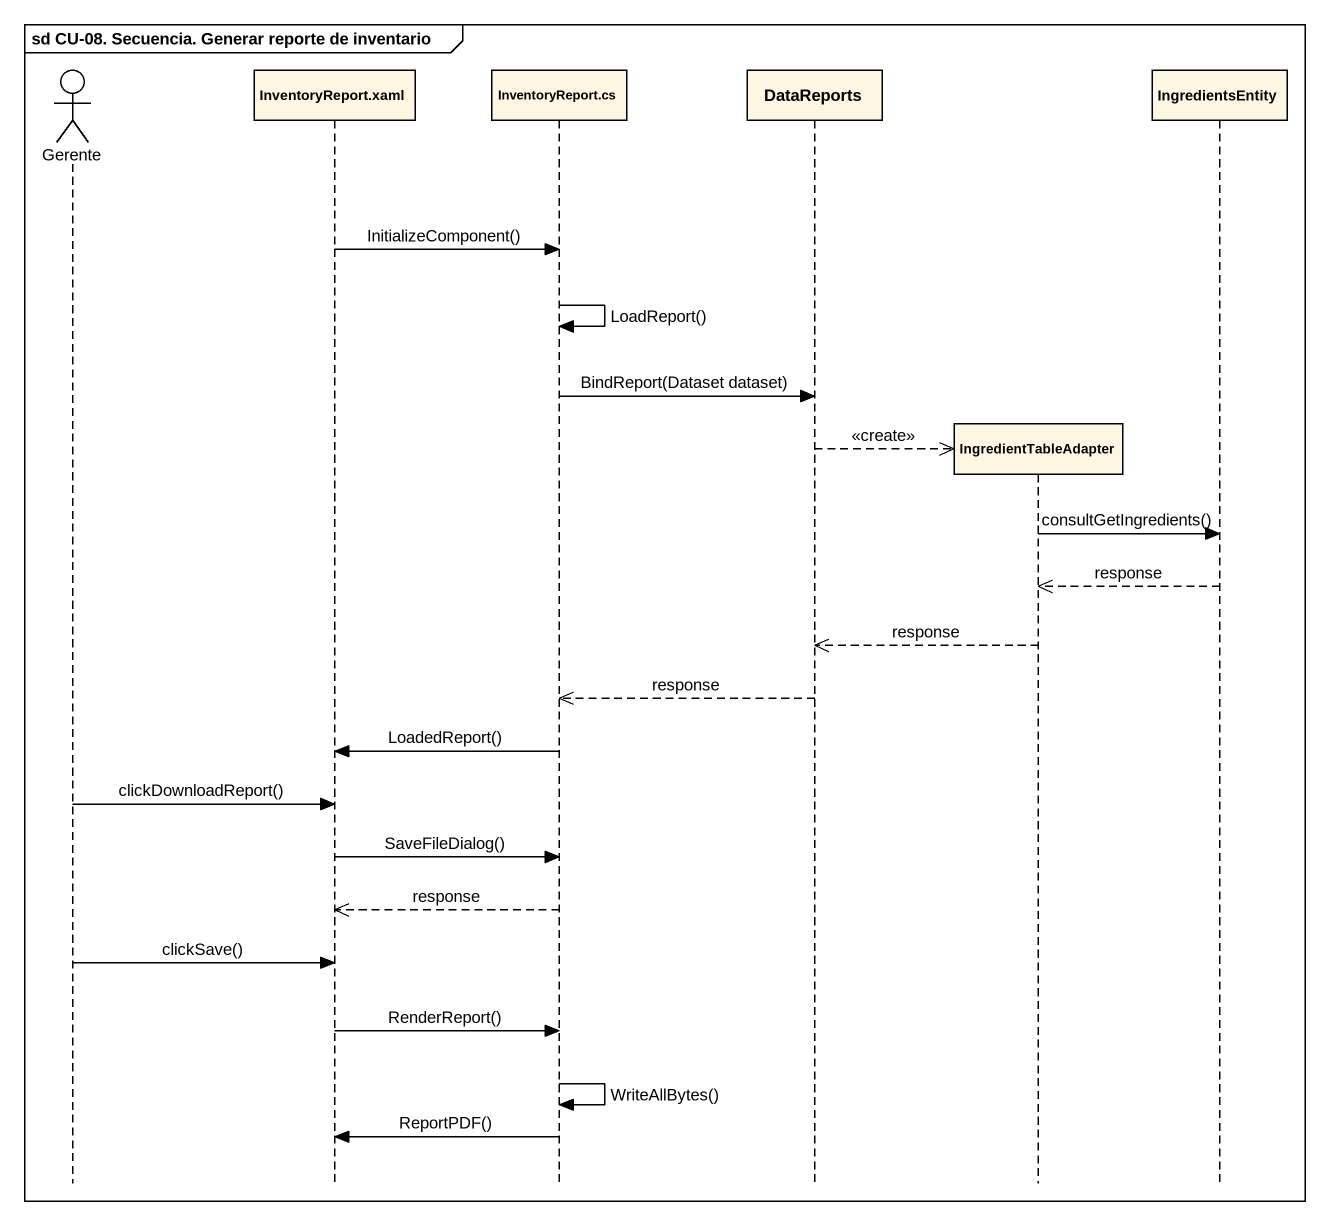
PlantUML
@startuml
mainframe sd CU-08. Secuencia. Generar reporte de inventario
hide footbox
actor Gerente
participant "InventoryReport.xaml" as InventoryReport_xaml
participant "InventoryReport.cs" as InventoryReport_cs
participant DataReports
participant IngredientTableAdapter
participant IngredientsEntity

InventoryReport_xaml -> InventoryReport_cs : InitializeComponent()
InventoryReport_cs -> InventoryReport_cs : LoadReport()
InventoryReport_cs -> DataReports : BindReport(Dataset dataset)
DataReports -->> IngredientTableAdapter ** : <<create>>
IngredientTableAdapter -> IngredientsEntity : consultGetIngredients()
IngredientsEntity -->> IngredientTableAdapter : response
IngredientTableAdapter -->> DataReports : response
DataReports -->> InventoryReport_cs : response
InventoryReport_cs -> InventoryReport_xaml : LoadedReport()
Gerente -> InventoryReport_xaml : clickDownloadReport()
InventoryReport_xaml -> InventoryReport_cs : SaveFileDialog()
InventoryReport_cs -->> InventoryReport_xaml : response
Gerente -> InventoryReport_xaml : clickSave()
InventoryReport_xaml -> InventoryReport_cs : RenderReport()
InventoryReport_cs -> InventoryReport_cs : WriteAllBytes()
InventoryReport_cs -> InventoryReport_xaml : ReportPDF()
@enduml
